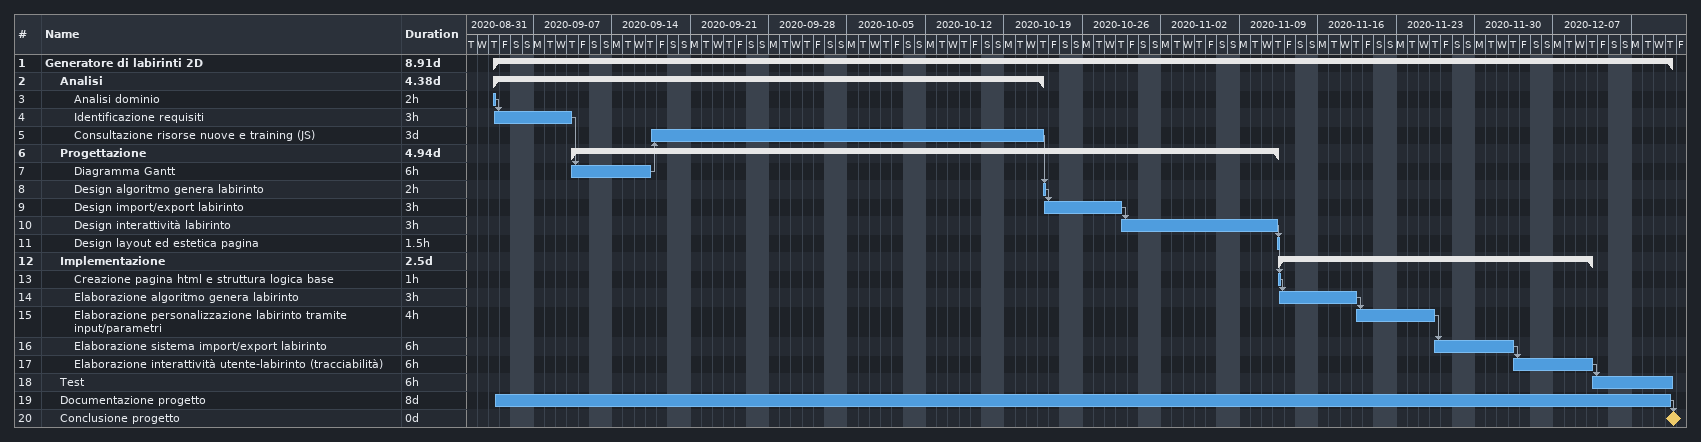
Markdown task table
| ID | Level | Task | Duration | Start | Finish | Predecessors |
|---|---|---|---|---|---|---|
| 1 | 1 | **Generatore di labirinti 2D** | 8.91d | 2020-09-03 | 2020-12-17 |  |
| 2 | 2 | **Analisi** | 4.38d | 2020-09-03 | 2020-10-22 |  |
| 3 | 3 | Analisi dominio | 2h | 2020-09-03 | 2020-09-03 |  |
| 4 | 3 | Identificazione requisiti | 3h | 2020-09-03 | 2020-09-10 | 3 |
| 5 | 3 | Consultazione risorse nuove e training (JS) | 3d | 2020-09-17 | 2020-10-22 | 7 |
| 6 | 2 | **Progettazione** | 4.94d | 2020-09-10 | 2020-11-12 |  |
| 7 | 3 | Diagramma Gantt | 6h | 2020-09-10 | 2020-09-17 | 4 |
| 8 | 3 | Design algoritmo genera labirinto | 2h | 2020-10-22 | 2020-10-22 | 5 |
| 9 | 3 | Design import/export labirinto | 3h | 2020-10-22 | 2020-10-29 | 8 |
| 10 | 3 | Design interattività labirinto | 3h | 2020-10-29 | 2020-11-12 | 9 |
| 11 | 3 | Design layout ed estetica pagina | 1.5h | 2020-11-12 | 2020-11-12 | 10 |
| 12 | 2 | **Implementazione** | 2.5d | 2020-11-12 | 2020-12-10 |  |
| 13 | 3 | Creazione pagina html e struttura logica base | 1h | 2020-11-12 | 2020-11-12 | 11 |
| 14 | 3 | Elaborazione algoritmo genera labirinto | 3h | 2020-11-12 | 2020-11-19 | 13 |
| 15 | 3 | Elaborazione personalizzazione labirinto tramite input/parametri | 4h | 2020-11-19 | 2020-11-26 | 14 |
| 16 | 3 | Elaborazione sistema import/export labirinto | 6h | 2020-11-26 | 2020-12-03 | 15 |
| 17 | 3 | Elaborazione interattività utente-labirinto (tracciabilità) | 6h | 2020-12-03 | 2020-12-10 | 16 |
| 18 | 2 | Test | 6h | 2020-12-10 | 2020-12-17 | 17 |
| 19 | 2 | Documentazione progetto | 8d | 2020-09-03 | 2020-12-17 |  |
| 20 | 2 | Conclusione progetto | 0d | 2020-12-17 | 2020-12-17 | 19 |
